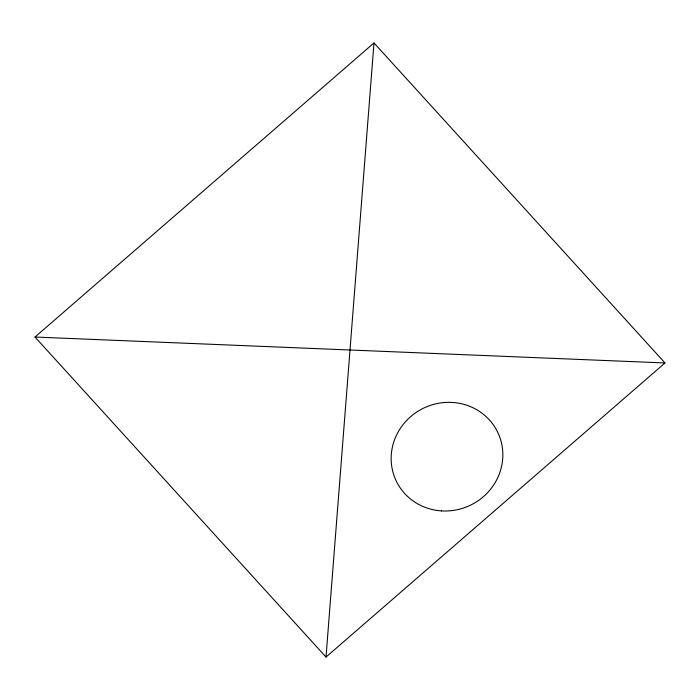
<?xml version="1.0" encoding="UTF-8"?>
<svg xmlns="http://www.w3.org/2000/svg" width="700" height="700" viewBox="0 0 700 700"><rect width="100%" height="100%" fill="white"/><g stroke="black" fill="none" stroke-linecap="round" stroke-linejoin="round"><path stroke-width="1.05" d="M326.007 657.055L373.993 42.945L665 362.967L326.007 657.055L35 337.033L373.993 42.945M35 337.033L665 362.967M441.438 510.886A56.28 53.874 -25.4 0 0 497.91 432.67A56.28 53.874 -25.4 0 0 401.66 426.466A56.28 53.874 -25.4 0 0 441.438 510.886"/></g></svg>
